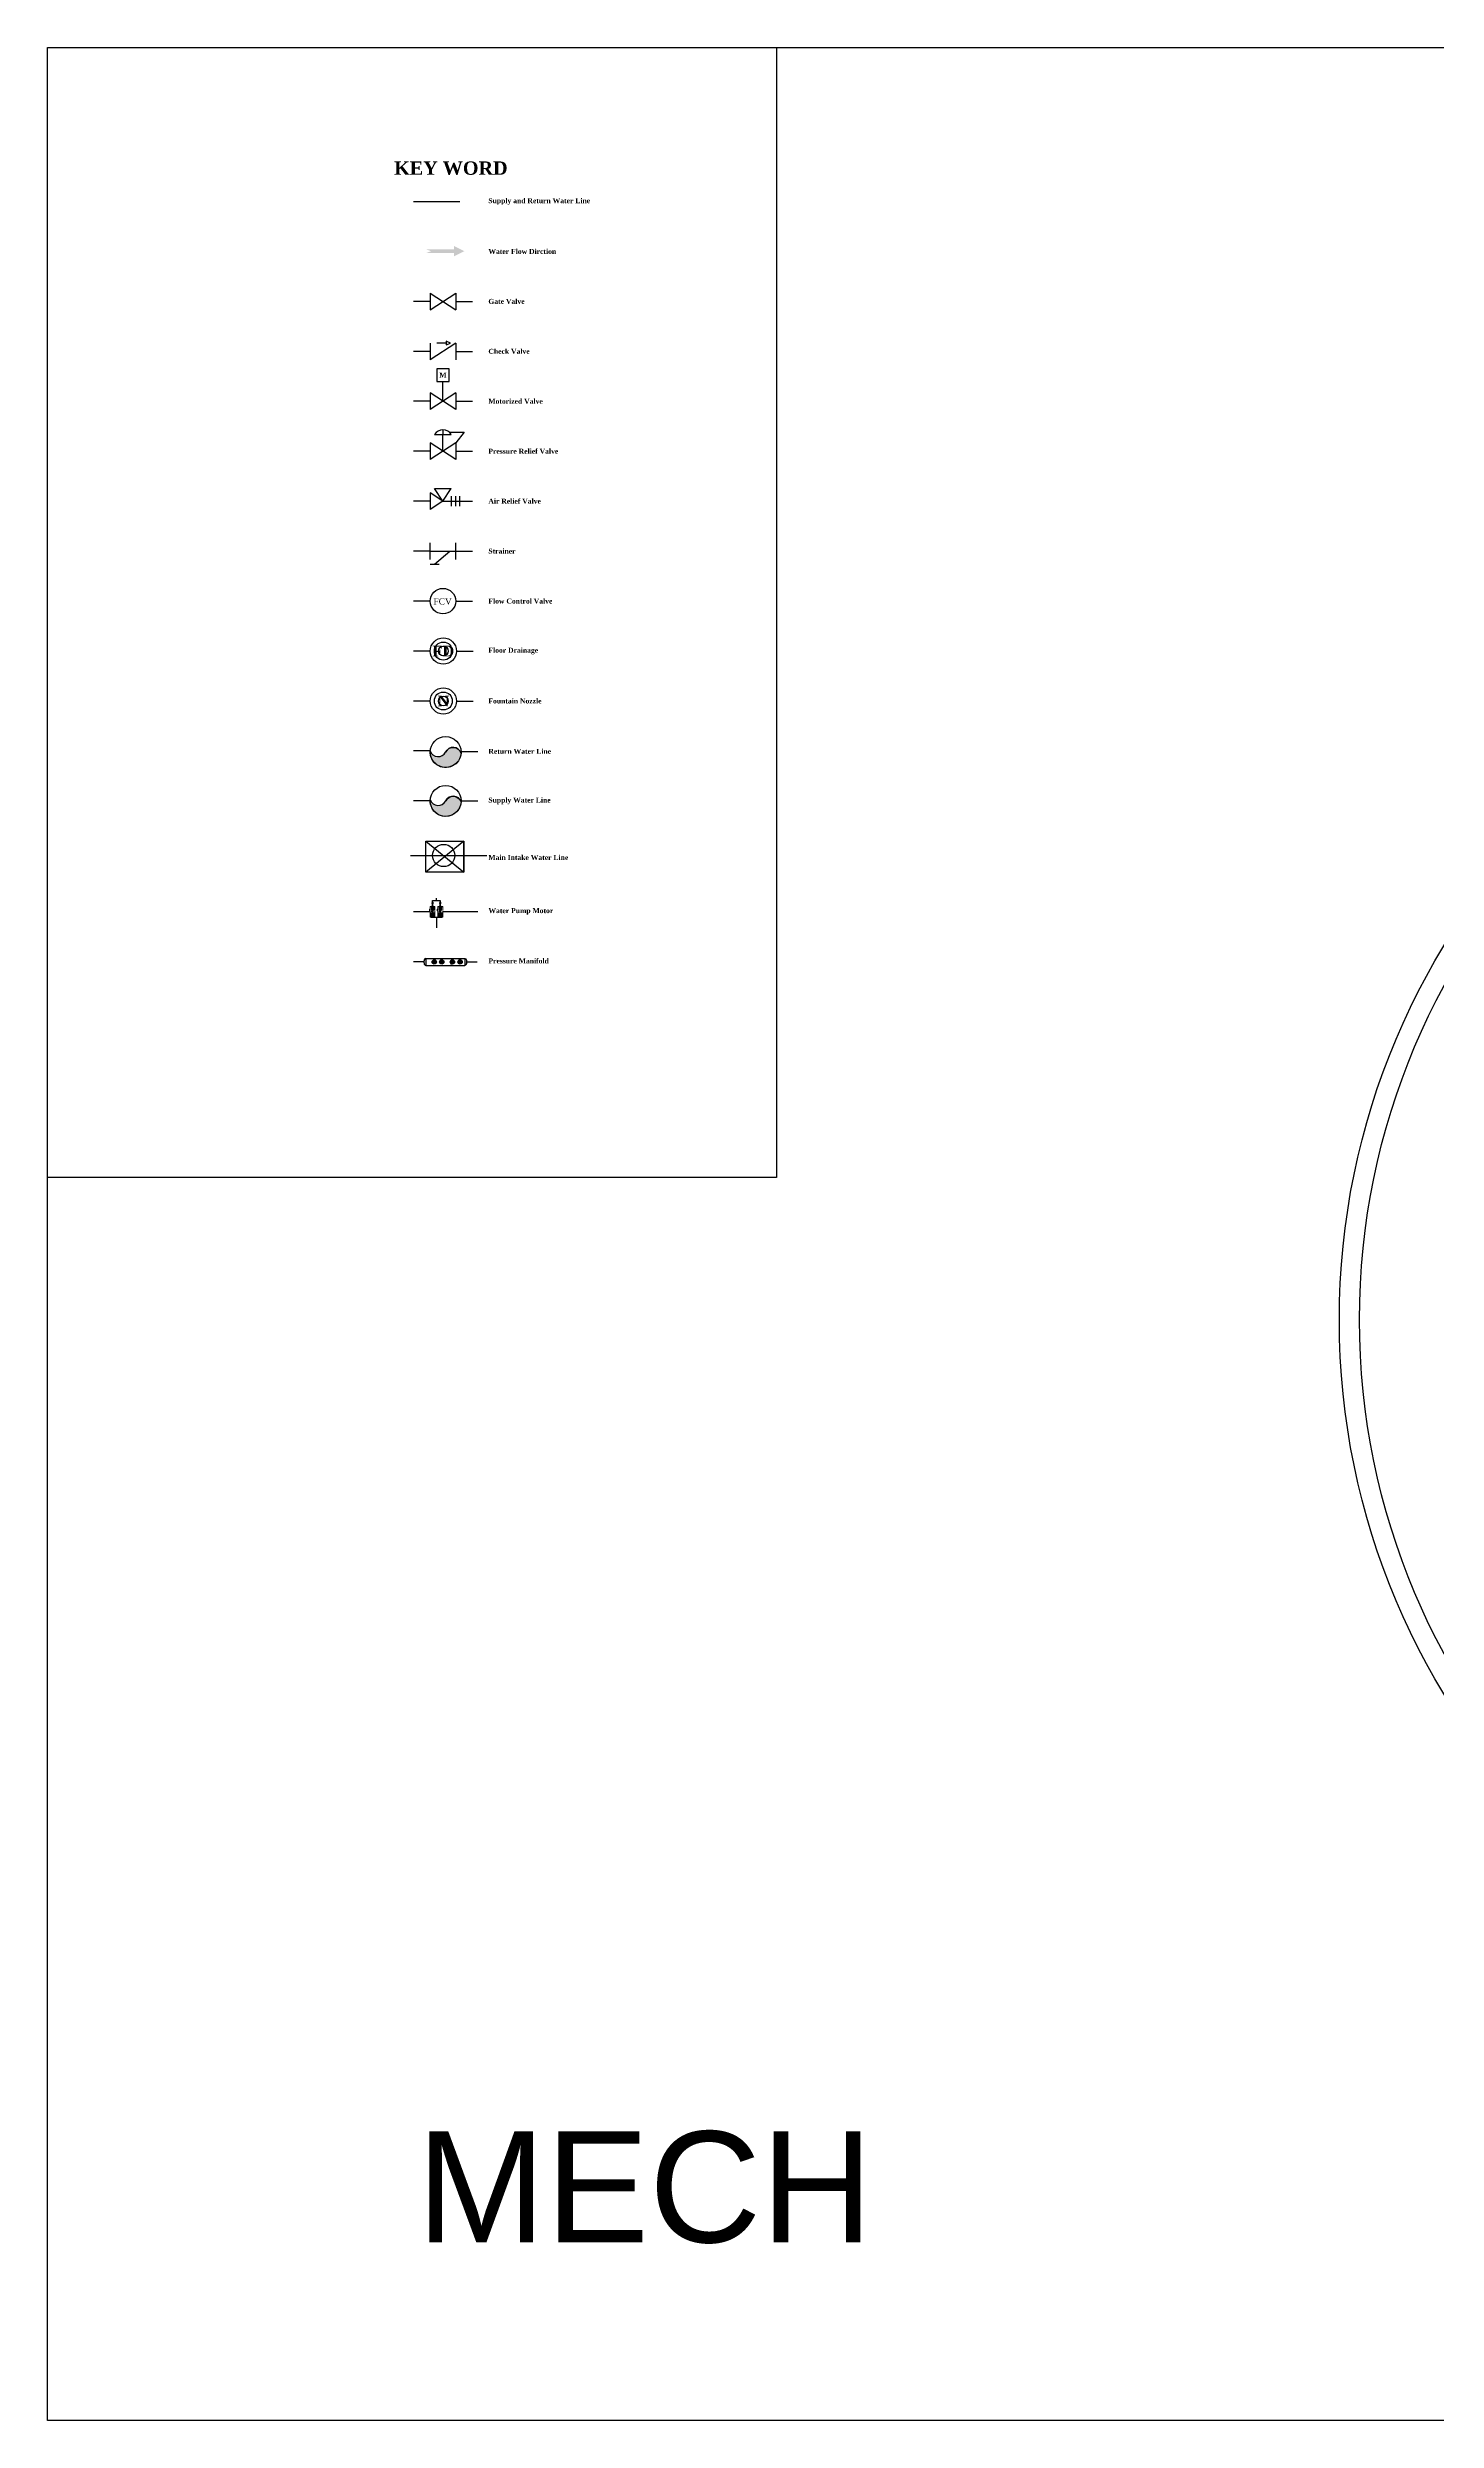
# Model space of a CAD drawing. Header units: millimetres. Extents: x -73920 to 111210, y -48963 to 87920.
# Drawn here: x -33740 to -21224, y 46800 to 68180 of the extents above; entities that cross this region are included whole.
import ezdxf
from ezdxf.lldxf.tags import DXFTag

# ---------------------------------------------------------------- set-up
doc = ezdxf.new("R2010")
doc.units = ezdxf.units.MM
doc.header["$LTSCALE"] = 100
doc.header["$MEASUREMENT"] = 0
doc.linetypes.add('DOT2', pattern=[0.125, 0, -0.125])
for name, color, linetype, lineweight in [('01. Sanitary Accessorys', 3, 'Continuous', 30), ('bloke', 210, 'Continuous', 20), ('delivery pipe', 150, 'Continuous', 20), ('dime', 9, 'Continuous', 20), ('fire hydrant', 1, 'F', 15), ('pampe', 20, 'Continuous', 25), ('suction pipe', 4, 'Continuous', 20)]:
    doc.layers.add(name, color=color, linetype=linetype, lineweight=lineweight)
for name, color, linetype in [('boiler', 255, 'Continuous'), ('LANDSCAPE', 41, 'Continuous'), ('M-WS-HW', 1, 'HOT_WATER'), ('water', 150, 'DOT2')]:
    doc.layers.add(name, color=color, linetype=linetype)
doc.styles.add('50', font='arial.ttf', dxfattribs={"height": 150})
doc.styles.add('ROMANS', font='romans.shx')
doc.styles.add('STYLE1', font='arial.ttf', dxfattribs={"height": 0.3})
tags = doc.linetypes.add('F', pattern='A,102.015415,-4.334461,["FH",STYLE1,S=2,R=0,X=0,Y=-9.07708],-39.377244,103.938065', length=249.665185).pattern_tags.tags
tags[6] = DXFTag(74, 10)
doc.linetypes.add('HOT_WATER', pattern='A,25,-2,["HW",ROMANS,S=1,R=0,X=-1.5,Y=-0.5],-1', length=28)

# ---------------------------------------------------------------- blocks, each defined once
blk = doc.blocks.new('T_SEC')
at = {"color": 1}
blk.add_line((0, 0.5), (0, 0), dxfattribs=at)
for points, const_width in [([(0, 0.4, 1), (0, 0.1, 1)], 0.25), ([(0.2, -0.4, 0.744253), (0, 0.4, 0.812993)], 0.04), ([(0.2, -0.4, 0.812993), (0, 0.5, 0.812993)], 0.04), ([(0.4, 0.2, 0.305337), (0, 0.4, 0.744253)], 0.04), ([(0.3, 0.1, 0.302734), (0, 0.4, 0.744253)], 0.04), ([(0.3, 0.1, 0.178756), (0, 0.3, 0.48585)], 0.04), ([(0.3, 0.1, 0.320375), (0, 0.3, 0.744253)], 0.04), ([(0.3, 0.1, 0.344395), (0, 0.3, 0.744253)], 0.04), ([(0.3, 0.1, 0.178756), (0, 0.2, 0.48585)], 0.04), ([(0.3, 0, 0.178756), (0, 0.1, 0.48585)], 0.04), ([(0.3, 0.1, 0.178756), (0, 0.2, 0.48585)], 0.04), ([(0.3, -0.3, 0.48585), (0, 0.1, 0.48585)], 0.04), ([(0.3, -0.3, 0.48585), (0, 0.1, 0.666444)], 0.04), ([(0.2, -0.4, 0.666444), (0, 0, 0.666444)], 0.04)]:
    blk.add_lwpolyline(points, format="xyb", dxfattribs=dict(at, const_width=const_width))
for points in [[(0.3, -0.3, 0, 0.32, 0.16691), (0.3, 0.1, 0.32, 0.32, -0.515256)], [(0, -0.5, 0, 0.04, 0.15014), (0.2, -0.4, 0.04, 0.04, -0.307205)]]:
    blk.add_lwpolyline(points, format="xyseb", dxfattribs=at)
for centre, radius, start, end in [((0, 0.2), 0.25, 90, 270), ((0, 0), 0.5, 270, 90), ((0, -0.2), 0.25, 270, 90)]:
    blk.add_arc(centre, radius, start, end, dxfattribs=at)
blk = doc.blocks.new('steam header')
at = {"color": 7}
for p, q in [((4645906, -1434818, 122), (4645951, -1434818, 122)), ((4645906, -1435320, 122), (4645906, -1434818, 122)), ((4645951, -1434818, 122), (4645996, -1434818, 122)), ((4645996, -1435320, 122), (4645996, -1434818, 122)), ((4645906, -1435320, 122), (4645906, -1435224, 122)), ((4645906, -1435320, 122), (4645906, -1435296, 122)), ((4645906, -1435320, 122), (4645951, -1435320, 122)), ((4645951, -1435320, 122), (4645996, -1435320, 122)), ((4645996, -1435320, 122), (4645996, -1435296, 122))]:
    blk.add_line(p, q, dxfattribs=at)
at = {"color": 1, "elevation": 122}
blk.add_lwpolyline([(4645996, -1434982), (4645996, -1435006)], dxfattribs=at)
blk.add_lwpolyline([(4645996, -1434982), (4645996, -1435006)], dxfattribs=at)
blk.add_lwpolyline([(4645996, -1434982), (4645996, -1435006)], dxfattribs=at)
blk.add_lwpolyline([(4645996, -1434982), (4645996, -1435006)], dxfattribs=at)
blk.add_lwpolyline([(4645996, -1434982), (4645996, -1435006)], dxfattribs=at)
at = {"color": 7, "extrusion": (0, 0, -1)}
for start_param in [0, 1.725736]:
    blk.add_ellipse((4645951, -1434818, 122), major_axis=(-44.8, 0), ratio=0.5, start_param=start_param, end_param=3.141593, dxfattribs=at)
at = {"color": 7}
for start_param, end_param in [(0, 1.930345), (1.930345, 3.141593)]:
    blk.add_ellipse((4645951, -1435320, 122), major_axis=(-44.8, 0), ratio=0.5, start_param=start_param, end_param=end_param, dxfattribs=at)
at = {"layer": 'boiler', "ltscale": 10}
for centre, radius in [((4645951, -1434879, 122), 27.6), ((4645937, -1434861, 122), 3.36), ((4645951, -1434879, 122), 16.6), ((4645937, -1434896), 2.5), ((4645951, -1434879, 122), 9.23), ((4645964, -1434861, 122), 3.31), ((4645964, -1434896, 122), 3.26), ((4645951, -1434977, 122), 27.6), ((4645951, -1435114, 122), 27.6), ((4645951, -1435210, 122), 27.6), ((4645937, -1434960, 122), 3.36), ((4645951, -1434977, 122), 16.6), ((4645937, -1434995), 2.5), ((4645937, -1435096, 122), 3.36), ((4645951, -1435114, 122), 16.6), ((4645937, -1435131), 2.5), ((4645937, -1435193, 122), 3.36), ((4645951, -1435210, 122), 16.6), ((4645951, -1434977, 122), 9.23), ((4645951, -1435114, 122), 9.23), ((4645951, -1435210, 122), 9.23), ((4645964, -1434960, 122), 3.31), ((4645964, -1434995, 122), 3.26), ((4645964, -1435096, 122), 3.31), ((4645964, -1435131, 122), 3.26), ((4645964, -1435193, 122), 3.31), ((4645937, -1435228), 2.5), ((4645964, -1435228, 122), 3.26)]:
    blk.add_circle(centre, radius, dxfattribs=at)
at = {"color": 1, "xscale": 18.45089469996454, "yscale": 18.45089469996454, "zscale": 18.45089469996454}
for p in [(4645951, -1434879, 122), (4645951, -1434977, 122), (4645951, -1435114, 122), (4645951, -1435210, 122)]:
    blk.add_blockref('T_SEC', p, dxfattribs=at)
blk = doc.blocks.new('PMP')
for p, q in [((31196, -186856), (31196, -186812)), ((31416, -186856), (31416, -186812))]:
    blk.add_line(p, q)
at = {"layer": 'bloke', "linetype": 'ByBlock', "ltscale": 20}
blk.add_line((31416, -186834), (31196, -186834), dxfattribs=at)
for points in [[(31756, -186834), (30856, -186834)], [(31756, -186834), (30856, -186834)], [(30856, -187450), (30856, -186834), (31196, -186834)], [(31416, -186834), (31756, -186834), (31756, -187450)], [(31023, -188834), (30856, -188834), (30856, -187618)], [(31756, -187618), (31756, -188834), (31590, -188834)]]:
    blk.add_lwpolyline(points, dxfattribs=at)
at = {"layer": 'delivery pipe'}
for p, q in [((30726, -187684), (30726, -187384)), ((30786, -187384), (30726, -187384)), ((30786, -187684), (30726, -187684)), ((30756, -187684), (30756, -187384)), ((30786, -187684), (30786, -187384))]:
    blk.add_line(p, q, dxfattribs=at)
blk.add_circle((31306, -187534), 57.1, dxfattribs=at)
for start, end in [(45.73918, 134.26082), (225.73918, 314.26082)]:
    blk.add_arc((31306, -187534), 118, start, end, dxfattribs=at)
at = {"layer": 'dime', "linetype": 'Continuous', "ltscale": 20}
blk.add_line((30856, -187585), (30856, -187585), dxfattribs=at)
at = {"layer": 'pampe'}
for p, q in [((31121, -186884), (31492, -186884)), ((31121, -186884), (31121, -187450)), ((31121, -186984), (31492, -186984)), ((31465, -187015), (31148, -187015)), ((31196, -186856), (31416, -186856)), ((31249, -186884), (31249, -186856)), ((31363, -186884), (31363, -186856)), ((31492, -186884), (31492, -187450)), ((31590, -187085), (31023, -187085)), ((31023, -188838), (31023, -187978)), ((31590, -188794), (31023, -188794)), ((31050, -188794), (31050, -187978)), ((31080, -188794), (31080, -187978)), ((31110, -188794), (31110, -187978)), ((31121, -187084), (31492, -187084)), ((31121, -187184), (31492, -187184)), ((31121, -187284), (31492, -187284)), ((31121, -187384), (31492, -187384)), ((31121, -187618), (31121, -187684)), ((31492, -187684), (31121, -187684)), ((31140, -188794), (31140, -187978)), ((31465, -188908), (31148, -188908)), ((31465, -188908), (31148, -188908)), ((31170, -188794), (31170, -187978)), ((31180, -187839), (31180, -187739)), ((31433, -187739), (31180, -187739)), ((31433, -187839), (31180, -187839)), ((31200, -188794), (31200, -187978)), ((31230, -188794), (31230, -187978)), ((31260, -188794), (31260, -187978)), ((31276, -187684), (31276, -187739)), ((31276, -187839), (31276, -187908)), ((31290, -188794), (31290, -187978)), ((31320, -188794), (31320, -187978)), ((31336, -187684), (31336, -187739)), ((31336, -187839), (31336, -187908)), ((31350, -188794), (31350, -187978)), ((31380, -188794), (31380, -187978)), ((31410, -188794), (31410, -187978)), ((31433, -187839), (31433, -187739)), ((31440, -188794), (31440, -187978)), ((31470, -188794), (31470, -187978)), ((31492, -187618), (31492, -187684)), ((31500, -188794), (31500, -187978)), ((31530, -188794), (31530, -187978)), ((31560, -188794), (31560, -187978)), ((31590, -188838), (31590, -187978))]:
    blk.add_line(p, q, dxfattribs=at)
for centre, start, end in [((31182, -187223), 99.38527, 139.11238), ((31430, -187223), 40.88762, 80.61473), ((31182, -188700), 220.88762, 260.61473), ((31430, -188700), 279.38527, 319.11238)]:
    blk.add_arc(centre, 211, start, end, dxfattribs=at)
at = {"layer": 'suction pipe'}
for p, q in [((31431, -186025), (31181, -186025)), ((31181, -186073), (31181, -186025)), ((31233, -186049), (31181, -186049)), ((31208, -186073), (31181, -186073)), ((31208, -186225), (31181, -186225)), ((31181, -186273), (31181, -186225)), ((31233, -186249), (31181, -186249)), ((31431, -186273), (31181, -186273)), ((31431, -186725), (31181, -186725)), ((31181, -186773), (31181, -186725)), ((31431, -186749), (31181, -186749)), ((31431, -186773), (31181, -186773)), ((31196, -186812), (31416, -186812)), ((31198, -186322), (31198, -186273)), ((31414, -186322), (31198, -186322)), ((31227, -186081), (31284, -186138)), ((31284, -186159), (31227, -186217)), ((31376, -186355), (31228, -186355)), ((31236, -186225), (31236, -186073)), ((31236, -186725), (31236, -186355)), ((31239, -186070), (31296, -186127)), ((31296, -186171), (31239, -186228)), ((31240, -186773), (31246, -186812)), ((31371, -186073), (31242, -186073)), ((31371, -186225), (31242, -186225)), ((31335, -186049), (31278, -186049)), ((31335, -186249), (31278, -186249)), ((31316, -186139), (31296, -186139)), ((31296, -186159), (31296, -186139)), ((31316, -186159), (31296, -186159)), ((31316, -186159), (31316, -186139)), ((31374, -186070), (31317, -186127)), ((31317, -186171), (31374, -186228)), ((31385, -186081), (31328, -186138)), ((31328, -186159), (31385, -186217)), ((31373, -186773), (31367, -186812)), ((31376, -186225), (31376, -186073)), ((31376, -186725), (31376, -186355)), ((31431, -186049), (31380, -186049)), ((31431, -186249), (31380, -186249)), ((31431, -186073), (31404, -186073)), ((31431, -186225), (31404, -186225)), ((31414, -186322), (31414, -186273)), ((31431, -186073), (31431, -186025)), ((31431, -186273), (31431, -186225)), ((31431, -186773), (31431, -186725))]:
    blk.add_line(p, q, dxfattribs=at)
for radius in [124, 24.2]:
    blk.add_circle((31306, -186149), radius, dxfattribs=at)
for centre, radius, start, end in [((31232, -186322), 33.9, 180, 276.87184), ((31306, -186149), 104, 139.41173, 220.58827), ((31306, -186149), 104, 49.41173, 130.58827), ((31306, -186149), 104, 229.41173, 310.58827), ((31380, -186322), 33.9, 263.12816, 0), ((31306, -186149), 104, 319.41173, 40.58827)]:
    blk.add_arc(centre, radius, start, end, dxfattribs=at)

msp = doc.modelspace()

# ---------------------------------------------------------------- hatches: boundary and pattern name
msp.add_hatch(color=256).paths.add_polyline_path([(-30325.33093033, 66360.22798968), (-30283.98415623, 66344.67948331), (-30325.33093033, 66329.13097693), (-30076.55482201, 66329.13097693), (-30076.55482201, 66298.03396238), (-29983.2637815, 66344.67948331), (-30076.55482201, 66391.32500244), (-30076.55482201, 66360.22798968)])
at = {"layer": '01. Sanitary Accessorys'}
h = msp.add_hatch(color=256, dxfattribs=at)
h.set_gradient(color1=(237, 87, 18), one_color=1, tint=1, name='SPHERICAL')
edge = h.paths.add_edge_path()
edge.add_arc((-30220.02094835, 61865.8520295), 75.52857917, 198.4548593834, 333.4317998551)
edge.add_arc((-30084.91503155, 61798.28978909), 75.52857917, 18.4548593831, 153.4317998547, ccw=False)
edge.add_arc((-30152.46798995, 61832.07090929), 139.54698135, 175.9433296191, 355.9433296191, ccw=False)
h = msp.add_hatch(color=256, dxfattribs=at)
h.set_gradient(color1=(0, 0, 255), one_color=1, tint=1, name='SPHERICAL')
edge = h.paths.add_edge_path()
edge.add_arc((-30219.67132278, 61425.72401762), 75.52857917, 198.4548593835, 333.4317998552)
edge.add_arc((-30084.56540597, 61358.16177721), 75.52857917, 18.4548593831, 153.4317998547, ccw=False)
edge.add_arc((-30152.11836437, 61391.94289742), 139.54698135, 175.9433296191, 355.9433296191, ccw=False)

# ---------------------------------------------------------------- linework, layer by layer
for p, q in [((-30291.66534572, 65966.94289746), (-30291.66534572, 65816.94289746)), ((-30291.66534572, 65966.94289746), (-30061.63658073, 65816.81223014)), ((-30291.66534572, 65816.94289746), (-30061.63658073, 65966.81223014)), ((-30061.63658073, 65966.81223014), (-30061.63658073, 65816.81223014)), ((-30291.66547669, 65517.00794498), (-30291.66521476, 65366.87784993)), ((-30061.63671169, 65517.00777403), (-30291.66521476, 65366.87784993)), ((-30149.14390294, 65517.00762136), (-30231.66547669, 65517.00747739)), ((-30061.63671169, 65517.00777403), (-30061.63644976, 65366.87767898)), ((-30061.63658073, 65067.07356478), (-30291.66534572, 64916.94289745)), ((-30291.66534572, 65066.94289745), (-30291.66534572, 64916.94289745)), ((-30061.63658073, 64917.07356478), (-30291.66534572, 65066.94289745)), ((-30176.65096323, 64992.00823111), (-30176.65096323, 65172.00823111)), ((-30061.63658073, 65067.07356478), (-30061.63658073, 64917.07356478)), ((-30061.63658073, 64617.07356477), (-30291.66534572, 64466.94289744)), ((-30291.66534572, 64616.94289744), (-30291.66534572, 64466.94289744)), ((-30061.63658073, 64467.07356477), (-30291.66534572, 64616.94289744)), ((-30251.65096323, 64692.00823111), (-30101.65096323, 64692.00823111)), ((-30176.65096323, 64735.21727112), (-30176.65096323, 64692.00823111)), ((-30176.65096323, 64542.00823111), (-30176.65096323, 64692.00823111)), ((-30119.38618099, 64713.61275111), (-29984.42856531, 64713.61275111)), ((-29984.42856531, 64713.61275111), (-30061.63658073, 64617.07356477)), ((-30061.63635465, 64617.07391178), (-30061.63635465, 64467.07391178)), ((-30291.66534572, 64166.94289744), (-30291.66534572, 64016.94289744)), ((-30176.65096323, 64092.0082311), (-30291.66534572, 64166.94289744)), ((-30251.58562956, 64207.0226136), (-30101.58562956, 64207.0226136)), ((-30176.65096323, 64092.0082311), (-30251.58562956, 64207.0226136)), ((-30176.65096323, 64092.0082311), (-30101.58562956, 64207.0226136)), ((-30176.65096323, 64092.0082311), (-30291.66534572, 64016.94289744)), ((-30176.65096323, 64092.0082311), (-30026.65096323, 64092.0082311)), ((-30101.65096323, 64137.0082311), (-30101.65096323, 64047.0082311)), ((-30064.15096323, 64137.0082311), (-30064.15096323, 64047.0082311)), ((-30026.65096323, 64137.0082311), (-30026.65096323, 64047.0082311)), ((-30291.75677029, 63566.87790559), (-30291.57392116, 63717.00788929)), ((-30061.7281766, 63566.59717257), (-30061.54532747, 63716.72715627)), ((-30293.15885611, 63524.60754688), (-30210.63734356, 63524.50704073)), ((-30291.66534572, 63641.94289744), (-30061.63675134, 63641.66273669)), ((-30251.89809984, 63524.5572938), (-30113.23287858, 63641.72497849))]:
    msp.add_line(p, q, dxfattribs=at)
msp.add_lwpolyline([(-30109.65235623, 65517.00766935), (-30149.14392999, 65532.51481261), (-30149.14387589, 65501.50043011), (-30109.65235623, 65517.00766935)], dxfattribs=at)
msp.add_lwpolyline([(-30232.99896372, 65172.00823111), (-30120.30296273, 65172.00823111), (-30120.30296273, 65284.7042321), (-30232.99896372, 65284.7042321)], close=True, dxfattribs=at)
at = {"layer": '01. Sanitary Accessorys', "color": 6}
msp.add_lwpolyline([(-30291.66534572, 61841.94289742, 0.6680331102), (-30152.46798995, 61832.07090929, -0.6680331102), (-30013.27063418, 61822.19892117, -1), (-30291.66534572, 61841.94289742, -5.0246972251)], format="xyb", dxfattribs=at)
at = {"layer": '01. Sanitary Accessorys'}
msp.add_lwpolyline([(-30291.31572014, 61401.81488554, 0.6680331102), (-30152.11836437, 61391.94289742, -0.6680331102), (-30012.92100861, 61382.07090929, -1), (-30291.31572014, 61401.81488554, -5.0246972251)], format="xyb", dxfattribs=at)
for centre, radius in [((-30176.65092611, 63191.94289743), 115.01441961), ((-30173.21397143, 62291.94289743), 118.45137429), ((-30173.21397143, 62291.94289743), 80.95137429), ((-30173.21397143, 62291.94289743), 80.95137429), ((-30173.21397143, 62291.94289743), 43.45137429), ((-30152.11836437, 61391.94289742), 139.54698135)]:
    msp.add_circle(centre, radius, dxfattribs=at)
at = {"layer": '01. Sanitary Accessorys', "color": 6}
for centre, radius in [((-30173.21397143, 62741.94289743), 118.45137429), ((-30173.21397143, 62741.94289743), 80.95137429), ((-30173.21397143, 62741.94289743), 80.95137429), ((-30173.21397143, 62741.94289743), 43.45137429), ((-30152.46798995, 61832.07090929), 139.54698135)]:
    msp.add_circle(centre, radius, dxfattribs=at)
at = {"layer": '01. Sanitary Accessorys'}
for centre, radius, start, end in [((-30176.65096323, 64648.52220526), 86.69506586, 30.1057442793, 149.8942557207), ((-30084.91503155, 61798.28978909), 75.52857917, 18.4548593824, 153.4317998533), ((-30083.66081038, 61358.58623262), 75.52857917, 18.4548593824, 153.4317998533)]:
    msp.add_arc(centre, radius, start, end, dxfattribs=at)
at = {"layer": 'LANDSCAPE', "color": 0}
for centre, radius in [((-15602.0723496, 56715.6344058), 6497.92754515), ((-15602.07244556, 56717.4313627), 6316.20420353)]:
    msp.add_circle(centre, radius, dxfattribs=at)
at = {"layer": 'M-WS-HW', "color": 4, "ltscale": 1.5}
for p, q in [((-30441.5828563, 66791.94339983), (-30023.50127763, 66791.94620194)), ((-30291.66534572, 65891.94289746), (-30441.57984026, 65891.94289746)), ((-30061.63658073, 65891.94289746), (-29911.72208619, 65891.94289746)), ((-30291.66534572, 65441.94289746), (-30441.57984026, 65441.94289746)), ((-30061.63658073, 65441.94289746), (-29911.7220862, 65441.94289746)), ((-30291.66534572, 64991.94289745), (-30441.57984026, 64991.94289745)), ((-30061.63658073, 64991.94289745), (-29911.7220862, 64991.94289745)), ((-30291.66534572, 64541.94289745), (-30441.57984026, 64541.94289745)), ((-30061.63658073, 64541.94289745), (-29911.7220862, 64541.94289745)), ((-30291.66534572, 64091.94289744), (-30441.57984026, 64091.94289744)), ((-30061.5059134, 64091.94289744), (-29911.59141887, 64091.94289744)), ((-30291.66534572, 63641.94289744), (-30441.57984026, 63641.94289744)), ((-30061.63675134, 63641.94289744), (-29911.72225681, 63641.94289744)), ((-30291.66534572, 63191.94289743), (-30441.57984026, 63191.94289743)), ((-30061.6365065, 63191.94289743), (-29911.72201197, 63191.94289743)), ((-30054.76259714, 62741.94289743), (-29904.8481026, 62741.94289743)), ((-30291.66534572, 62291.94289743), (-30441.57984025, 62291.94289742)), ((-30054.76259714, 62291.94289743), (-29904.8481026, 62291.94289742)), ((-30291.66534572, 61391.94289742), (-30441.57984025, 61391.94289742)), ((-30012.57138303, 61391.94289742), (-29862.6568885, 61391.94289742)), ((-30235.39342226, 60495.55736363), (-30235.39342226, 60516.50099599)), ((-30291.66534572, 60391.94289741), (-30441.57984025, 60391.94289741)), ((-30235.39342226, 60345.61153905), (-30235.39342226, 60246.91925536)), ((-30179.12149883, 60395.88218394), (-29862.18109442, 60395.88218401)), ((-30347.88328117, 59941.94289741), (-30441.57984025, 59941.94289741)), ((-29963.05773859, 59941.94289741), (-29869.36117951, 59941.94289741))]:
    msp.add_line(p, q, dxfattribs=at)
at = {"layer": 'M-WS-HW', "color": 6, "ltscale": 1.5}
for p, q in [((-30291.66534572, 62741.94289743), (-30441.57984026, 62741.94289743)), ((-30291.66534572, 61841.94289742), (-30441.57984025, 61841.94289742)), ((-30013.0471771, 61838.00361082), (-29863.13268257, 61838.00361082))]:
    msp.add_line(p, q, dxfattribs=at)
at = {"layer": 'M-WS-HW', "ltscale": 1.5}
msp.add_line((-30261.53726913, 60345.61153904), (-30209.24957538, 60345.61153906), dxfattribs=at)
at = {"layer": 'M-WS-HW', "color": 4, "ltscale": 1.5}
msp.add_lwpolyline([(-30270.06534575, 60480.44353906), (-30270.06534575, 60495.55736363), (-30200.72149876, 60495.55736363), (-30200.7214421, 60480.44353906)], dxfattribs=at)
at = {"layer": 'water', "color": 4, "linetype": 'ByBlock', "lineweight": 25}
for p, q in [((-30330, 61030), (-29990, 60750)), ((-29990, 61030), (-30330, 60750)), ((-29990, 60750), (-29990, 61030)), ((-30470, 60900), (-29780, 60900))]:
    msp.add_line(p, q, dxfattribs=at)
at = {"layer": 'water', "color": 0, "linetype": 'ByBlock', "lineweight": 25}
for points in [[(-33740, 68180), (3170, 68180), (3170, 46800), (-33740, 46800)], [(-33740, 68180), (-27170, 68180), (-27170, 58000), (-33740, 58000)]]:
    msp.add_lwpolyline(points, close=True, dxfattribs=at)
at = {"layer": 'water', "color": 4, "linetype": 'ByBlock', "lineweight": 25}
msp.add_lwpolyline([(-30330, 61030), (-29990, 61030), (-29990, 60750), (-30330, 60750)], close=True, dxfattribs=at)
msp.add_circle((-30170, 60900), 100, dxfattribs=at)

# ---------------------------------------------------------------- block references
at = {"layer": '01. Sanitary Accessorys', "color": 4, "xscale": 0.7031250001091394, "yscale": 0.7031250001091394, "zscale": 0.7031250001091394, "rotation": 270}
msp.add_blockref('steam header', (978877.26652817, 3326626.07765378, -85.58689966), dxfattribs=at)
at = {"layer": 'fire hydrant', "xscale": 0.04800000000977889, "yscale": 0.04800000000977889, "zscale": 0.04800000000000001}
for p in [(-31772.76714131, 69409.64287753), (-31703.42329443, 69409.64287753)]:
    msp.add_blockref('PMP', p, dxfattribs=at)

# ---------------------------------------------------------------- texts
at = {"layer": '01. Sanitary Accessorys'}
for s, insert, char_height, width, attachment_point in [('{\\fBookman Old Style|b1|i0|c0|p18;KEY WORD}', (-30616.47508424, 67091.9436785), 120, 1280.8670232936, 4), ('{\\fBookman Old Style|b1|i0|c0|p18;Supply and Return Water Line}', (-29767.3239824, 66791.9436785), 45, 1280.8670232936, 4), ('{\\fBookman Old Style|b1|i0|c0|p18;Water Flow Dirction}', (-29767.32096636, 66341.94289746), 45, 946.9650437553, 4), ('{\\fBookman Old Style|b1|i0|c0|p18;Gate Valve}', (-29767.32096636, 65891.94289746), 45, 586.2362724358, 4), ('{\\fBookman Old Style|b1|i0|c0|p18;Check Valve}', (-29767.32096636, 65441.94289746), 45, 586.2362724358, 4), ('{\\fBookman Old Style|b1|i0|c0|p18;M}', (-30176.65096323, 65228.35623161), 45, 112.6960009857, 5), ('{\\fBookman Old Style|b1|i0|c0|p18;Motorized Valve}', (-29767.32096636, 64991.94289745), 45, 586.2362724358, 4), ('{\\fBookman Old Style|b1|i0|c0|p18;Pressure Relief Valve}', (-29767.32096636, 64541.94289745), 45, 1009.8197600156, 4), ('{\\fBookman Old Style|b1|i0|c0|p18;Air Relief Valve}', (-29767.32096636, 64091.94289744), 45, 586.2362724358, 4), ('{\\fBookman Old Style|b1|i0|c0|p18;Strainer }', (-29767.32096636, 63641.94289744), 45, 586.2362724358, 4), ('{\\fTimes New Roman|b0|i0|c0|p18;FCV}', (-30179.67128914, 63188.50931381), 56.25, 172.5788829307, 5), ('{\\fBookman Old Style|b1|i0|c0|p18;Flow Control Valve}', (-29767.32096636, 63191.94289743), 45, 772.4342866172, 4), ('{\\fBookman Old Style|b1|i0|c0|p18;Floor Drainage}', (-29767.32096636, 62741.94289743), 45, 586.2362724358, 4), ('{\\fBookman Old Style|b1|i0|c0|p18;N}', (-30171.98042628, 62291.94932063), 97.5, 1046.9215991502, 5), ('{\\fBookman Old Style|b1|i0|c0|p18;Fountain Nozzle}', (-29767.32096636, 62291.94289742), 45, 586.2362724358, 4), ('{\\fBookman Old Style|b1|i0|c0|p18;Return Water Line}', (-29767.32096636, 61838.00361082), 45, 891.9380177353, 4), ('{\\fBookman Old Style|b1|i0|c0|p18;Supply Water Line}', (-29767.32096636, 61391.94289742), 45, 836.8471533933, 4), ('{\\fBookman Old Style|b1|i0|c0|p18;Main Intake Water Line}', (-29767.32096636, 60881.94289742), 45, 836.8471533933, 4), ('{\\fBookman Old Style|b1|i0|c0|p18;Water Pump Motor}', (-29766.84517229, 60395.88218401), 45, 696.8070015416, 4), ('{\\fBookman Old Style|b1|i0|c0|p18;Pressure Manifold}', (-29766.84517219, 59949.82147058), 45, 927.7283528844, 4)]:
    msp.add_mtext(s, dxfattribs=dict(at, insert=insert, char_height=char_height, width=width, attachment_point=attachment_point))
at = {"layer": '01. Sanitary Accessorys', "color": 6, "insert": (-30173.21397143, 62741.94289743), "char_height": 97.5, "width": 1046.9215991502, "attachment_point": 5}
msp.add_mtext('{\\fBookman Old Style|b1|i0|c0|p18;FD}', dxfattribs=at)
at = {"layer": 'water', "color": 0, "linetype": 'ByBlock', "lineweight": 25, "insert": (-30414.34703436, 49405.24171945), "char_height": 1000, "attachment_point": 1, "style": '50'}
msp.add_mtext_dynamic_manual_height_columns('MECH', width=600, gutter_width=250, heights=[0], dxfattribs=at)

doc.saveas('drawing.dxf')
